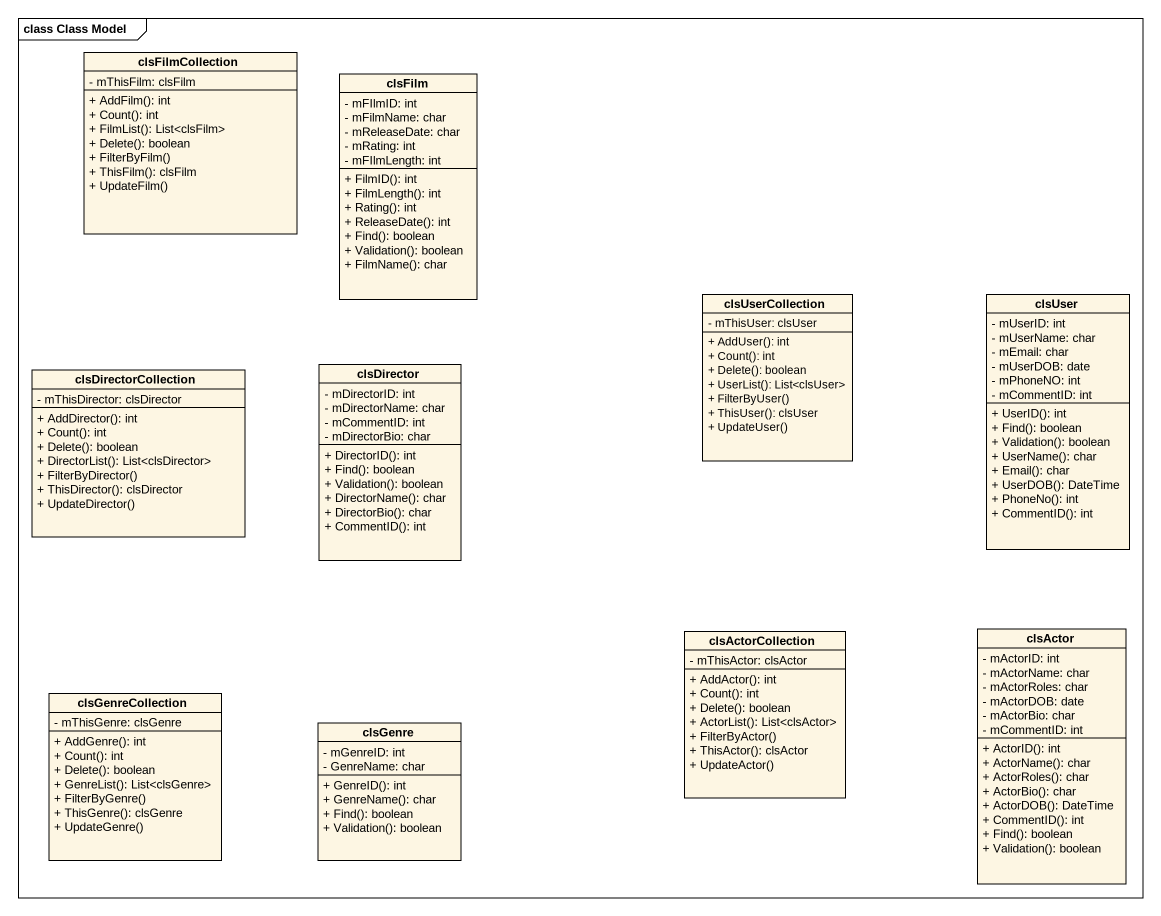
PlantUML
@startuml
mainframe class Class Model
hide circle
hide empty members
skinparam classAttributeIconSize 0
class clsFilmCollection {
  - mThisFilm: clsFilm
  + AddFilm(): int
  + Count(): int
  + FilmList(): List<clsFilm>
  + Delete(): boolean
  + FilterByFilm()
  + ThisFilm(): clsFilm
  + UpdateFilm()
}
class clsFilm {
  - mFIlmID: int
  - mFilmName: char
  - mReleaseDate: char
  - mRating: int
  - mFIlmLength: int
  + FilmID(): int
  + FilmLength(): int
  + Rating(): int
  + ReleaseDate(): int
  + Find(): boolean
  + Validation(): boolean
  + FilmName(): char
}
class clsUserCollection {
  - mThisUser: clsUser
  + AddUser(): int
  + Count(): int
  + Delete(): boolean
  + UserList(): List<clsUser>
  + FilterByUser()
  + ThisUser(): clsUser
  + UpdateUser()
}
class clsUser {
  - mUserID: int
  - mUserName: char
  - mEmail: char
  - mUserDOB: date
  - mPhoneNO: int
  - mCommentID: int
  + UserID(): int
  + Find(): boolean
  + Validation(): boolean
  + UserName(): char
  + Email(): char
  + UserDOB(): DateTime
  + PhoneNo(): int
  + CommentID(): int
}
class clsDirectorCollection {
  - mThisDirector: clsDirector
  + AddDirector(): int
  + Count(): int
  + Delete(): boolean
  + DirectorList(): List<clsDirector>
  + FilterByDirector()
  + ThisDirector(): clsDirector
  + UpdateDirector()
}
class clsDirector {
  - mDirectorID: int
  - mDirectorName: char
  - mCommentID: int
  - mDirectorBio: char
  + DirectorID(): int
  + Find(): boolean
  + Validation(): boolean
  + DirectorName(): char
  + DirectorBio(): char
  + CommentID(): int
}
class clsActorCollection {
  - mThisActor: clsActor
  + AddActor(): int
  + Count(): int
  + Delete(): boolean
  + ActorList(): List<clsActor>
  + FilterByActor()
  + ThisActor(): clsActor
  + UpdateActor()
}
class clsActor {
  - mActorID: int
  - mActorName: char
  - mActorRoles: char
  - mActorDOB: date
  - mActorBio: char
  - mCommentID: int
  + ActorID(): int
  + ActorName(): char
  + ActorRoles(): char
  + ActorBio(): char
  + ActorDOB(): DateTime
  + CommentID(): int
  + Find(): boolean
  + Validation(): boolean
}
class clsGenreCollection {
  - mThisGenre: clsGenre
  + AddGenre(): int
  + Count(): int
  + Delete(): boolean
  + GenreList(): List<clsGenre>
  + FilterByGenre()
  + ThisGenre(): clsGenre
  + UpdateGenre()
}
class clsGenre {
  - mGenreID: int
  - GenreName: char
  + GenreID(): int
  + GenreName(): char
  + Find(): boolean
  + Validation(): boolean
}
@enduml
